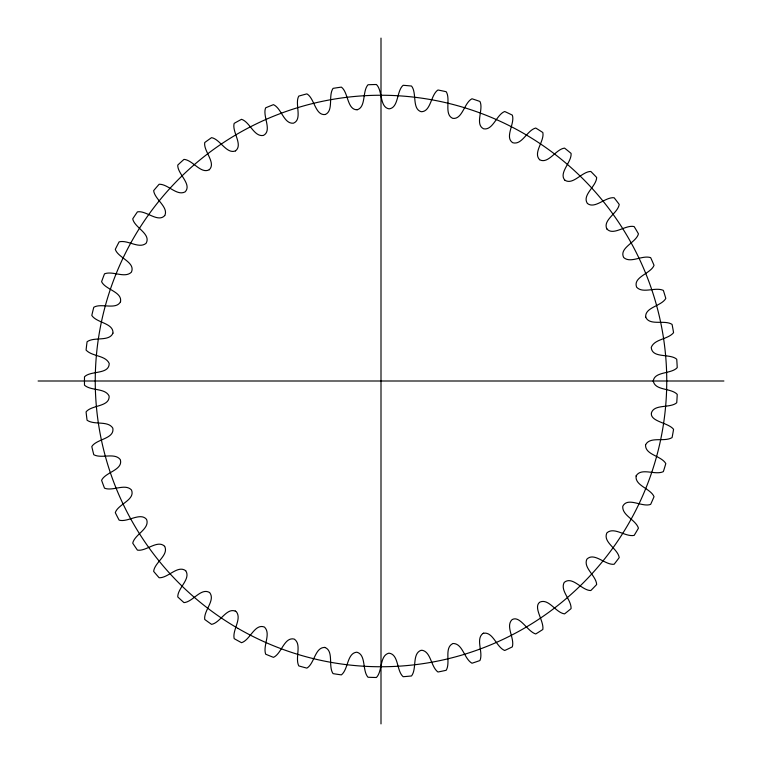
<?xml version="1.0" encoding="UTF-8"?>
<svg xmlns="http://www.w3.org/2000/svg" width="762" height="762" viewBox="0 0 762 762"><rect width="100%" height="100%" fill="white"/><g stroke="black" fill="none" stroke-linecap="round" stroke-linejoin="round"><path stroke-width="1.14" d="M653.272 381.391C653.92 371.208 671.503 374.209 677.227 367.627A296.532 296.532 0 0 0 676.732 359.245C670.008 353.187 652.034 358.75 651.253 347.386C654.577 338.823 667.807 339.604 673.57 332.68A296.532 296.532 0 0 0 672.084 324.422C664.683 319.421 649.081 326.336 645.576 316.744M651.31 413.595C651.034 421.815 668.426 422.681 673.57 429.32A296.532 296.532 0 0 1 672.084 437.578C664.54 442.293 650.5 436.245 645.785 444.417M651.377 413.042C654.053 403.765 670.169 408.48 676.732 402.755A296.532 296.532 0 0 0 677.227 394.373C671.141 387.82 654.729 390.801 653.272 380.838M112.986 333.07C113.49 322.945 96.584 322.983 91.802 315.439A296.532 296.532 0 0 1 93.774 307.276C101.232 302.771 116.405 310.353 120.577 301.562M112.966 333.146C109.156 342.024 94.24 336.49 87.078 341.767A296.532 296.532 0 0 0 86.077 350.101C92.24 356.664 105.404 355.102 109.223 363.455C109.118 374.847 90.849 370.351 84.496 376.799A296.532 296.532 0 0 0 84.496 385.201C91.173 391.097 105.08 387.782 109.118 396.03C109.852 407.06 91.63 404.793 86.077 411.899A296.532 296.532 0 0 0 87.078 420.233C94.374 425.339 107.956 420.31 112.824 428.158C114.729 438.95 96.46 438.874 91.802 446.561A296.532 296.532 0 0 0 93.774 454.724C101.613 458.962 114.652 452.257 120.31 459.619C123.387 470.049 105.28 472.135 101.594 480.308A296.532 296.532 0 0 0 104.518 488.175C112.776 491.5 125.073 483.165 131.474 489.966C135.636 499.92 117.977 504.13 115.3 512.655A296.532 296.532 0 0 0 119.129 520.132C127.454 522.694 140.179 511.997 146.447 519.255M645.538 445.408C645.69 455.047 661.397 455.828 665.807 463.582A296.532 296.532 0 0 1 663.35 471.611C655.358 475.555 641.442 467.363 636.289 475.659M645.69 444.798L645.633 445.027M120.482 301.857C122.53 291.77 105.375 289.77 101.594 281.692A296.532 296.532 0 0 1 104.518 273.825C112.805 270.577 124.825 278.654 131.407 272.167C135.855 262.157 117.958 257.889 115.3 249.345A296.532 296.532 0 0 1 119.129 241.868C127.73 239.554 138.951 249.279 146.114 243.278C151.428 233.867 134.379 227.638 132.731 218.846A296.532 296.532 0 0 1 137.427 211.874C145.971 210.16 157.944 222.999 164.725 215.598M636.07 476.25C635.089 485.842 650.567 488.461 654.034 496.681A296.532 296.532 0 0 1 650.653 504.368C642.242 507.635 627.85 496.538 622.773 506.244C621.916 515.445 635.698 519.674 638.442 528.161A296.532 296.532 0 0 1 634.165 535.4C625.44 537.153 614.42 526.666 607.133 532.648M636.175 475.955L636.365 475.44M606.733 533.238C602.913 542.373 617.839 548.726 619.22 557.584A296.532 296.532 0 0 1 614.124 564.251C605.238 565.385 594.208 551.707 586.835 559.222C583.025 567.938 596.132 575.577 596.665 584.521A296.532 296.532 0 0 1 590.817 590.54C581.816 590.617 572.405 575.558 564.204 582.425C559.794 590.712 571.49 599.646 571.081 608.6A296.532 296.532 0 0 1 564.566 613.886C555.717 612.686 548.792 598.141 539.858 602.123M164.821 215.475C168.764 207.064 154.61 199.311 153.657 190.614A296.532 296.532 0 0 1 159.134 184.252C168.04 183.947 176.841 196.358 185.147 191.853C192.376 184.299 177.251 173.755 177.765 165.068A296.532 296.532 0 0 1 183.966 159.391C192.662 159.925 200.777 174.222 209.198 169.774M209.264 169.726C216.446 162.858 203.292 151.076 204.73 142.542A296.532 296.532 0 0 1 211.56 137.646C220.132 139.198 226.505 154.362 235.391 150.933M539.41 602.447C533.267 607.943 544.163 621.097 542.83 629.479A296.532 296.532 0 0 1 535.734 633.965C527.58 631.593 520.113 615.639 512.521 619.401M235.458 150.895C243.44 144.904 231.715 131.683 234.172 123.368A296.532 296.532 0 0 1 241.525 119.31C250.003 122.053 253.984 137.112 263.404 135.436C272.606 130.702 262.157 115.795 265.671 107.813A296.532 296.532 0 0 1 273.453 104.651C281.578 108.309 283.769 124.092 293.427 123.196C302.876 119.348 294.389 103.622 298.799 96.088A296.532 296.532 0 0 1 306.895 93.878C314.496 98.155 315.182 115.7 325.145 114.519M512.035 619.668C505.225 626.364 514.902 638.327 512.302 646.881A296.532 296.532 0 0 1 504.72 650.491C496.424 647.262 493.081 631.469 483.47 633.251M482.889 633.489C475.355 639.308 483.518 652.377 479.936 660.54A296.532 296.532 0 0 1 471.983 663.226C464.182 658.892 462.782 643.68 453.295 643.499M483.184 633.374L483.689 633.165M452.618 643.68C443.932 648.129 450.79 662.635 446.18 670.284A296.532 296.532 0 0 1 437.959 672.008C430.759 666.76 431.102 651.539 421.748 650.205M325.307 114.49C333.918 110.661 328.022 95.583 333.07 88.363A296.532 296.532 0 0 1 341.376 87.125C348.415 92.269 347.015 109.776 357.064 109.785M421.043 650.31C411.842 653.672 417.033 668.941 411.509 675.961A296.532 296.532 0 0 1 403.146 676.704C396.402 670.836 398.907 654.282 388.915 653.158C379.447 655.453 382.667 671.141 376.409 677.494A296.532 296.532 0 0 1 368.017 677.247C362.064 670.627 366.389 654.71 356.826 652.196C346.948 653.015 348.415 669.379 341.376 674.875A296.532 296.532 0 0 1 333.07 673.637C327.889 666.34 334.251 650.634 324.612 647.367M357.216 109.766C366.217 106.985 362.15 91.316 368.017 84.753A296.532 296.532 0 0 1 376.409 84.506C382.734 90.487 379.39 107.271 389.068 108.852C398.821 107.852 396.478 90.897 403.146 85.296A296.532 296.532 0 0 1 411.509 86.039C417.081 92.735 411.775 109.004 421.195 111.709C431.006 111.871 430.682 94.764 437.959 89.992A296.532 296.532 0 0 1 446.18 91.716C450.923 99.022 443.732 114.557 452.771 118.358C462.486 119.682 464.182 102.651 471.983 98.774A296.532 296.532 0 0 1 479.936 101.46C483.87 109.233 474.545 124.358 483.622 128.807C492.976 130.607 496.557 114.557 504.72 111.509A296.532 296.532 0 0 1 512.302 115.119C515.303 123.282 504.177 137.37 512.797 142.751C522.141 145.342 527.094 130.197 535.734 128.035A296.532 296.532 0 0 1 542.83 132.521C544.678 141.18 532.771 152.648 539.601 159.696M38.1 381L723.9 381M325.069 647.462C315.03 646.824 314.573 663.54 306.895 668.122A296.532 296.532 0 0 1 298.799 665.912C294.713 657.977 302.181 644.319 294.17 639.051C284.131 636.794 281.664 653.729 273.453 657.349A296.532 296.532 0 0 1 265.671 654.187C262.68 645.604 271.301 633.851 264.471 627.078C254.698 623.173 250.127 640.128 241.525 642.69A296.532 296.532 0 0 1 234.172 638.632C232.181 629.907 242.183 618.915 236.249 611.61C226.981 606.39 220.418 622.878 211.56 624.354A296.532 296.532 0 0 1 204.73 619.458C203.549 610.6 215.656 600.323 209.693 592.626M235.258 610.981L235.591 611.191M539.858 159.877C548.516 164.163 555.908 149.095 564.566 148.114A296.532 296.532 0 0 1 571.081 153.4C571.957 161.992 558.394 172.831 564.832 180.165M209.502 592.474C200.844 587.492 192.881 601.99 183.966 602.609A296.532 296.532 0 0 1 177.765 596.932C177.594 587.969 191.091 579.091 185.757 570.767M564.899 180.213C572.986 185.499 582.111 171.402 590.817 171.46A296.532 296.532 0 0 1 596.665 177.479C596.475 186.338 581.797 194.986 587.35 203.378M185.699 570.709C177.679 564.728 168.069 578.196 159.134 577.748A296.532 296.532 0 0 1 153.657 571.386C154.515 562.461 169.031 555.231 164.678 546.335M587.454 203.492C594.922 209.36 605.38 196.777 614.124 197.749A296.532 296.532 0 0 1 619.22 204.416C617.972 213.217 602.399 220.008 606.914 229.029M164.63 546.278C157.42 539.391 146.218 551.631 137.427 550.126A296.532 296.532 0 0 1 132.731 543.154C134.664 534.429 149.695 529.038 146.723 519.732M606.647 228.638C612.943 236.563 625.592 224.409 634.165 226.6A296.532 296.532 0 0 1 638.442 233.839C636.26 242.535 618.811 247.764 623.668 257.508C630.545 263.757 642.195 254.851 650.653 257.632A296.532 296.532 0 0 1 654.034 265.319C650.843 273.71 632.67 276.911 636.641 287.217C642.909 293.932 655.244 286.702 663.35 290.389A296.532 296.532 0 0 1 665.807 298.418C661.483 306.21 644.709 307.2 645.69 317.202M381 38.1L381 723.9M238.125 628.469A285.75 285.75 0 0 0 666.75 381A285.75 285.75 0 0 0 238.125 133.531A285.75 285.75 0 0 0 238.125 628.469"/></g></svg>
